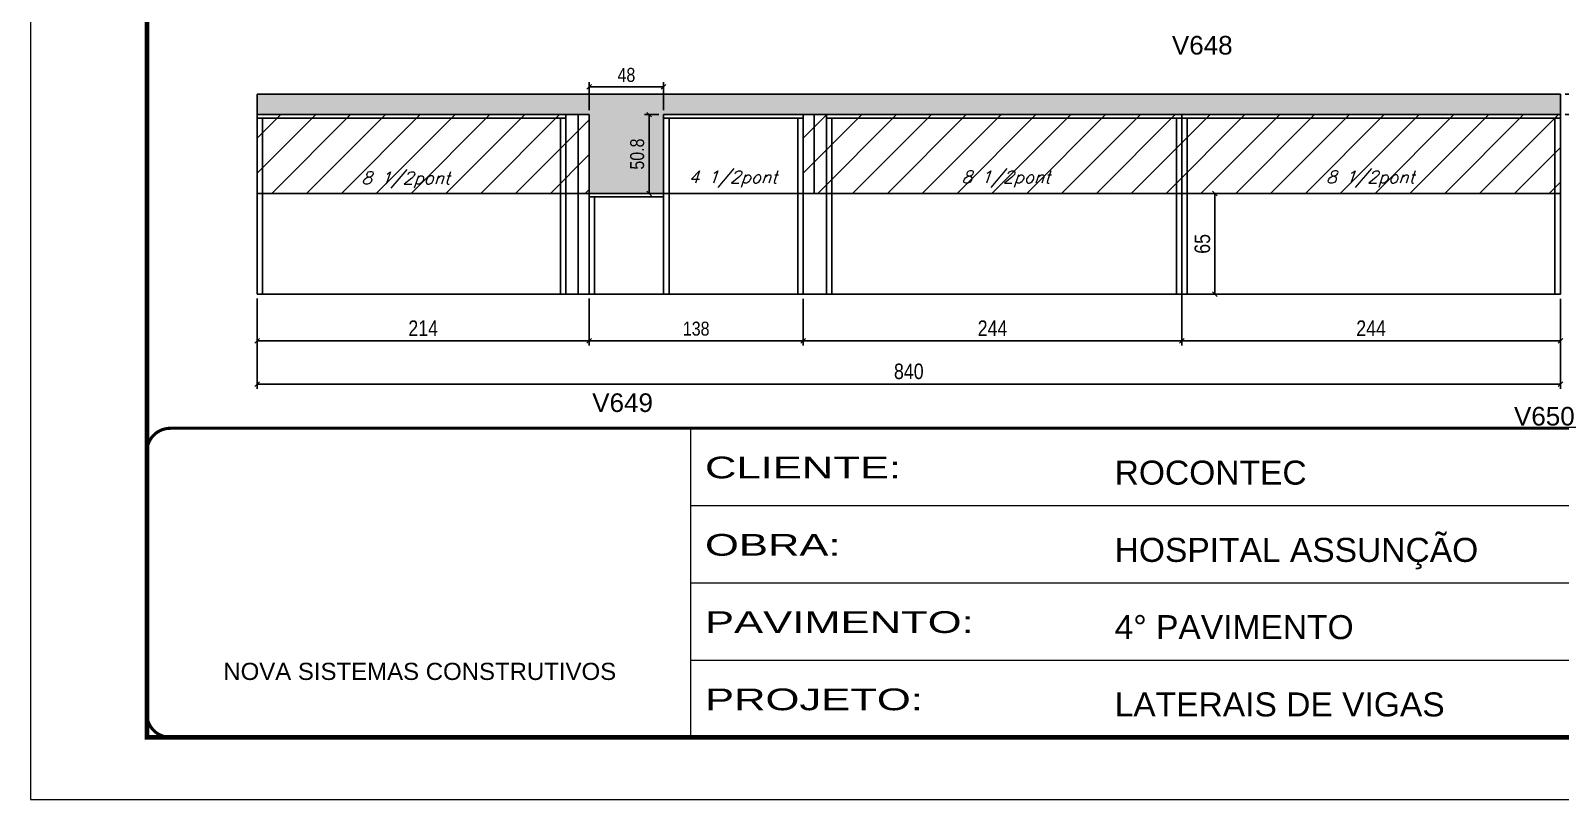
# Model space of a CAD drawing. Extents: x -20960 to -5926, y -2106 to 21915.
# Drawn here: x -9023 to -8037, y 19717 to 20212 of the extents above; entities that cross this region are included whole.
import ezdxf

# ---------------------------------------------------------------- set-up
doc = ezdxf.new("R2010")
doc.units = 0
doc.linetypes.add('CONTINUO', pattern=[0])
doc.linetypes.add('DASHED', pattern=[0.75, 0.5, -0.25])
doc.layers.add('00 - FELIPE', color=2, linetype='Continuous', plot=False)
for name, color, linetype in [('5', 5, 'Continuous'), ('COTA', 241, 'Continuous'), ('Painéis', 200, 'Continuous'), ('Reaproveitamento', 251, 'Continuous'), ('SARR_2.2x7', 40, 'Continuous'), ('SARR_3.5x7', 81, 'Continuous'), ('texto', 7, 'Continuous')]:
    doc.layers.add(name, color=color, linetype=linetype)
doc.layers.add('Folhas', color=255, linetype='Continuous', lineweight=9)
doc.layers.add('SARRAFO DE PRESSAO', color=251, linetype='DASHED', lineweight=9)
doc.styles.add('ARIAL', font='arial.ttf')
doc.styles.add('COTA TECNICA', font='techl___.ttf', dxfattribs={"height": 10})
doc.styles.add('COTA TECNICA-50', font='techl___.ttf', dxfattribs={"height": 9})
doc.styles.add('Romans', font='romans.shx')
doc.styles.get("Standard").update_dxf_attribs({"font": 'arial.ttf'})
doc.styles.add('Tecnologia', font='')
doc.styles.get('Tecnologia').set_extended_font_data('Forgotten Futurist')
doc.dimstyles.new('COTA PAINEL-50', dxfattribs={"dimtxt": 9, "dimasz": 3, "dimexe": 3, "dimexo": 3, "dimgap": 3, "dimtad": 1, "dimdec": 1, "dimzin": 12, "dimdsep": 46, "dimtxsty": 'COTA TECNICA-50', "dimblk1": 'OBLIQUE', "dimblk2": 'OBLIQUE', "dimsah": 1, "dimcen": 0.9, "dimclrd": 4, "dimclre": 4, "dimclrt": 240, "dimadec": 1, "dimazin": 3, "dimtfac": 1, "dimtdec": 1, "dimtmove": 0, "dimatfit": 3, "dimfxl": 1, "dimtolj": 1, "dimtzin": 12, "dimarcsym": 0})
doc.dimstyles.new('PAINEL', dxfattribs={"dimtxt": 10, "dimasz": 3, "dimexe": 3, "dimexo": 3, "dimgap": 3, "dimtad": 1, "dimdec": 1, "dimzin": 12, "dimdsep": 46, "dimtxsty": 'COTA TECNICA', "dimblk1": 'OBLIQUE', "dimblk2": 'OBLIQUE', "dimsah": 1, "dimcen": 0.9, "dimclrd": 4, "dimclre": 4, "dimclrt": 240, "dimadec": 1, "dimazin": 3, "dimtfac": 1, "dimtdec": 1, "dimtmove": 0, "dimatfit": 3, "dimfxl": 1, "dimtolj": 1, "dimtzin": 12, "dimarcsym": 0})

# ---------------------------------------------------------------- blocks, each defined once
blk = doc.blocks.new('_Oblique')
at = {"color": 0, "linetype": 'ByBlock', "lineweight": -2}
blk.add_line((-0.5, -0.5), (0.5, 0.5), dxfattribs=at)
blk = doc.blocks.new('*D51')
at = {"layer": 'COTA', "color": 4, "lineweight": -2, "ltscale": 25, "transparency": 16777216}
for p, q in [((-8281.51, 20104.43), (-8281.51, 20009.5)), ((-8525.53, 20039.43), (-8525.53, 20009.5)), ((-8525.53, 20012.5), (-8281.51, 20012.5))]:
    blk.add_line(p, q, dxfattribs=at)
at = {"layer": 'Defpoints', "color": 0, "ltscale": 25, "transparency": 16777216}
for p in [(-8281.51, 20107.43), (-8525.53, 20042.43), (-8281.51, 20012.5)]:
    blk.add_point(p, dxfattribs=at)
at = {"layer": 'COTA', "color": 4, "lineweight": -2, "ltscale": 25, "transparency": 16777216, "xscale": 3, "yscale": 3, "zscale": 3, "rotation": 180}
blk.add_blockref('_Oblique', (-8525.53, 20012.5), dxfattribs=at)
at = {"layer": 'COTA', "color": 4, "lineweight": -2, "ltscale": 25, "transparency": 16777216, "xscale": 3, "yscale": 3, "zscale": 3}
blk.add_blockref('_Oblique', (-8281.51, 20012.5), dxfattribs=at)
at = {"layer": 'COTA', "color": 240, "ltscale": 25, "transparency": 16777216, "insert": (-8403.52, 20020.57), "char_height": 10, "attachment_point": 5, "style": 'COTA TECNICA'}
blk.add_mtext('\\A1;244', dxfattribs=at)
blk = doc.blocks.new('*D52')
at = {"layer": 'COTA', "color": 4, "lineweight": -2, "ltscale": 25, "transparency": 16777216}
for p, q in [((-8281.51, 20104.43), (-8281.51, 20009.5)), ((-8037.51, 20039.43), (-8037.51, 20009.5)), ((-8281.51, 20012.5), (-8037.51, 20012.5))]:
    blk.add_line(p, q, dxfattribs=at)
at = {"layer": 'Defpoints', "color": 0, "ltscale": 25, "transparency": 16777216}
for p in [(-8281.51, 20107.43), (-8037.51, 20042.43), (-8037.51, 20012.5)]:
    blk.add_point(p, dxfattribs=at)
at = {"layer": 'COTA', "color": 4, "lineweight": -2, "ltscale": 25, "transparency": 16777216, "xscale": 3, "yscale": 3, "zscale": 3, "rotation": 180}
blk.add_blockref('_Oblique', (-8281.51, 20012.5), dxfattribs=at)
at = {"layer": 'COTA', "color": 4, "lineweight": -2, "ltscale": 25, "transparency": 16777216, "xscale": 3, "yscale": 3, "zscale": 3}
blk.add_blockref('_Oblique', (-8037.51, 20012.5), dxfattribs=at)
at = {"layer": 'COTA', "color": 240, "ltscale": 25, "transparency": 16777216, "insert": (-8159.51, 20020.57), "char_height": 10, "attachment_point": 5, "style": 'COTA TECNICA'}
blk.add_mtext('\\A1;244', dxfattribs=at)
blk = doc.blocks.new('*D53')
at = {"layer": 'COTA', "color": 4, "lineweight": -2, "ltscale": 25, "transparency": 16777216}
for p, q in [((-8877.46, 20039.43), (-8877.46, 19981.57)), ((-8037.48, 20039.43), (-8037.48, 19981.57)), ((-8037.48, 19984.57), (-8877.46, 19984.57))]:
    blk.add_line(p, q, dxfattribs=at)
at = {"layer": 'Defpoints', "color": 0, "ltscale": 25, "transparency": 16777216}
for p in [(-8877.46, 20042.43), (-8037.48, 20042.43), (-8877.46, 19984.57)]:
    blk.add_point(p, dxfattribs=at)
at = {"layer": 'COTA', "color": 4, "lineweight": -2, "ltscale": 25, "transparency": 16777216, "xscale": 3, "yscale": 3, "zscale": 3, "rotation": 180}
blk.add_blockref('_Oblique', (-8877.46, 19984.57), dxfattribs=at)
at = {"layer": 'COTA', "color": 4, "lineweight": -2, "ltscale": 25, "transparency": 16777216, "xscale": 3, "yscale": 3, "zscale": 3}
blk.add_blockref('_Oblique', (-8037.48, 19984.57), dxfattribs=at)
at = {"layer": 'COTA', "color": 240, "ltscale": 25, "transparency": 16777216, "insert": (-8457.47, 19992.7), "char_height": 10, "attachment_point": 5, "style": 'COTA TECNICA'}
blk.add_mtext('\\A1;840', dxfattribs=at)
blk = doc.blocks.new('*D54')
at = {"layer": 'COTA', "color": 4, "lineweight": -2, "ltscale": 25, "transparency": 16777216}
for p, q in [((-8016.65, 20171.43), (-8016.65, 20203.16)), ((-8034.51, 20171.43), (-8013.65, 20171.43)), ((-8016.65, 20158.23), (-8016.65, 20171.43)), ((-8034.51, 20158.23), (-8013.65, 20158.23))]:
    blk.add_line(p, q, dxfattribs=at)
at = {"layer": 'Defpoints', "color": 0, "ltscale": 25, "transparency": 16777216}
for p in [(-8037.51, 20171.43), (-8016.65, 20171.43), (-8037.51, 20158.23)]:
    blk.add_point(p, dxfattribs=at)
at = {"layer": 'COTA', "color": 4, "lineweight": -2, "ltscale": 25, "transparency": 16777216, "xscale": 3, "yscale": 3, "zscale": 3}
for p, rotation in [((-8016.65, 20171.43), 90), ((-8016.65, 20158.23), 270)]:
    blk.add_blockref('_Oblique', p, dxfattribs=dict(at, rotation=rotation))
at = {"layer": 'COTA', "color": 240, "ltscale": 25, "transparency": 16777216, "insert": (-8024.87, 20188.8), "char_height": 10, "attachment_point": 5, "rotation": 90, "style": 'COTA TECNICA'}
blk.add_mtext('\\A1;13.2', dxfattribs=at)
blk = doc.blocks.new('*D31')
at = {"layer": 'COTA', "color": 4, "lineweight": -2, "ltscale": 25, "transparency": 16777216}
for p, q in [((-8877.46, 20039.62), (-8877.46, 20009.5)), ((-8663.48, 20039.62), (-8663.48, 20009.5)), ((-8877.46, 20012.5), (-8663.48, 20012.5))]:
    blk.add_line(p, q, dxfattribs=at)
at = {"layer": 'Defpoints', "color": 0, "ltscale": 25, "transparency": 16777216}
for p in [(-8877.46, 20042.62), (-8663.48, 20042.62), (-8663.48, 20012.5)]:
    blk.add_point(p, dxfattribs=at)
at = {"layer": 'COTA', "color": 4, "lineweight": -2, "ltscale": 25, "transparency": 16777216, "xscale": 3, "yscale": 3, "zscale": 3, "rotation": 180}
blk.add_blockref('_Oblique', (-8877.46, 20012.5), dxfattribs=at)
at = {"layer": 'COTA', "color": 4, "lineweight": -2, "ltscale": 25, "transparency": 16777216, "xscale": 3, "yscale": 3, "zscale": 3}
blk.add_blockref('_Oblique', (-8663.48, 20012.5), dxfattribs=at)
at = {"layer": 'COTA', "color": 240, "ltscale": 25, "transparency": 16777216, "insert": (-8770.47, 20020.57), "char_height": 10, "attachment_point": 5, "style": 'COTA TECNICA'}
blk.add_mtext('\\A1;214', dxfattribs=at)
blk = doc.blocks.new('*D35')
at = {"layer": 'COTA', "color": 4, "lineweight": -2, "ltscale": 25, "transparency": 16777216}
for p, q in [((-8274.98, 20107.43), (-8257.13, 20107.43)), ((-8260.13, 20042.43), (-8260.13, 20107.43)), ((-8274.98, 20042.43), (-8257.13, 20042.43))]:
    blk.add_line(p, q, dxfattribs=at)
at = {"layer": 'Defpoints', "color": 0, "ltscale": 25, "transparency": 16777216}
for p in [(-8277.98, 20107.43), (-8260.13, 20107.43), (-8277.98, 20042.43)]:
    blk.add_point(p, dxfattribs=at)
at = {"layer": 'COTA', "color": 4, "lineweight": -2, "ltscale": 25, "transparency": 16777216, "xscale": 3, "yscale": 3, "zscale": 3}
for p, rotation in [((-8260.13, 20107.43), 90), ((-8260.13, 20042.43), 270)]:
    blk.add_blockref('_Oblique', p, dxfattribs=dict(at, rotation=rotation))
at = {"layer": 'COTA', "color": 240, "ltscale": 25, "transparency": 16777216, "insert": (-8268.24, 20074.93), "char_height": 10, "attachment_point": 5, "rotation": 90, "style": 'COTA TECNICA'}
blk.add_mtext('\\A1;65', dxfattribs=at)
blk = doc.blocks.new('9999999999')
at = {"color": 30, "linetype": 'CONTINUO'}
for p, q in [((98564.56, 34230.21), (98564.56, 34429.45)), ((98564.56, 34379.64), (99583.98, 34379.64)), ((98564.56, 34329.83), (99487.98, 34329.83)), ((98564.56, 34280.02), (99487.98, 34280.02))]:
    blk.add_line(p, q, dxfattribs=at)
at = {"color": 30, "linetype": 'CONTINUO', "const_width": 2}
blk.add_lwpolyline([(99583.98, 34230.21), (99583.98, 34414.45, 0.414214), (99568.98, 34429.45), (98228.98, 34429.45, 0.414214), (98213.98, 34414.45), (98213.98, 34245.21, 0.414214), (98228.98, 34230.21), (99583.98, 34230.21)], format="xyb", dxfattribs=at)
at = {"layer": 'Folhas'}
blk.add_lwpolyline([(98138.98, 34190.21), (99623.98, 34190.21), (99623.98, 35240.21), (98138.98, 35240.21)], close=True, dxfattribs=at)
at = {"layer": 'Folhas', "color": 30, "const_width": 3}
blk.add_lwpolyline([(98213.98, 34230.21), (99583.98, 34230.21), (99583.98, 35200.21), (98213.98, 35200.21)], close=True, dxfattribs=at)
at = {"color": 7, "linetype": 'Continuous', "ltscale": 5, "style": 'ARIAL'}
for s, height, p in [('ROCONTEC', 15.483, (98837.68, 34393.13)), ('HOSPITAL ASSUNÇÃO', 15.4829, (98837.68, 34343.32)), ('4° PAVIMENTO', 15.4829, (98837.68, 34293.51)), ('NOVA SISTEMAS CONSTRUTIVOS', 11.0592, (98263.19, 34267.21)), ('LATERAIS DE VIGAS', 15.4829, (98837.68, 34243.7))]:
    blk.add_text(s, height=height, dxfattribs=at).set_placement(p)
at = {"layer": 'Folhas', "color": 7, "style": 'Tecnologia', "width": 1.5}
for s, p in [('CLIENTE:', (98573.65, 34397.17)), ('OBRA:', (98573.65, 34347.31)), ('PAVIMENTO:', (98573.65, 34297.5)), ('PROJETO:', (98573.65, 34247.69))]:
    blk.add_text(s, height=14, dxfattribs=at).set_placement(p)
blk = doc.blocks.new('*D111')
at = {"layer": 'COTA', "color": 4, "lineweight": -2, "transparency": 16777216}
for p, q in [((-8663.48, 20039.43), (-8663.48, 20009.5)), ((-8525.53, 20039.43), (-8525.53, 20009.5)), ((-8663.48, 20012.5), (-8525.53, 20012.5))]:
    blk.add_line(p, q, dxfattribs=at)
at = {"layer": 'Defpoints', "color": 0, "transparency": 16777216}
for p in [(-8663.48, 20042.43), (-8525.53, 20042.43), (-8525.53, 20012.5)]:
    blk.add_point(p, dxfattribs=at)
at = {"layer": 'COTA', "color": 4, "lineweight": -2, "transparency": 16777216, "xscale": 3, "yscale": 3, "zscale": 3, "rotation": 180}
blk.add_blockref('_Oblique', (-8663.48, 20012.5), dxfattribs=at)
at = {"layer": 'COTA', "color": 4, "lineweight": -2, "transparency": 16777216, "xscale": 3, "yscale": 3, "zscale": 3}
blk.add_blockref('_Oblique', (-8525.53, 20012.5), dxfattribs=at)
at = {"layer": 'COTA', "color": 240, "transparency": 16777216, "insert": (-8594.51, 20020.22), "char_height": 9, "attachment_point": 5, "style": 'COTA TECNICA-50'}
blk.add_mtext('\\A1;138', dxfattribs=at)
blk = doc.blocks.new('*D115')
at = {"layer": 'COTA', "color": 4, "lineweight": -2, "transparency": 16777216}
for p, q in [((-8618.48, 20158.23), (-8627.89, 20158.23)), ((-8624.89, 20158.23), (-8624.89, 20107.43)), ((-8618.48, 20107.43), (-8627.89, 20107.43))]:
    blk.add_line(p, q, dxfattribs=at)
at = {"layer": 'Defpoints', "color": 0, "transparency": 16777216}
for p in [(-8615.48, 20158.23), (-8624.89, 20107.43), (-8615.48, 20107.43)]:
    blk.add_point(p, dxfattribs=at)
at = {"layer": 'COTA', "color": 4, "lineweight": -2, "transparency": 16777216, "xscale": 3, "yscale": 3, "zscale": 3}
for p, rotation in [((-8624.89, 20158.23), 90), ((-8624.89, 20107.43), 270)]:
    blk.add_blockref('_Oblique', p, dxfattribs=dict(at, rotation=rotation))
at = {"layer": 'COTA', "color": 240, "transparency": 16777216, "insert": (-8632.51, 20132.83), "char_height": 9, "attachment_point": 5, "rotation": 90, "style": 'COTA TECNICA-50'}
blk.add_mtext('\\A1;50.8', dxfattribs=at)
blk = doc.blocks.new('*D2120')
at = {"layer": '00 - FELIPE', "color": 4, "lineweight": -2, "transparency": 16777216}
for p, q in [((-8663.48, 20161.23), (-8663.48, 20179.24)), ((-8663.48, 20176.24), (-8615.48, 20176.24)), ((-8615.48, 20161.23), (-8615.48, 20179.24))]:
    blk.add_line(p, q, dxfattribs=at)
at = {"layer": 'Defpoints', "color": 0, "transparency": 16777216}
for p in [(-8615.48, 20176.24), (-8663.48, 20158.23), (-8615.48, 20158.23)]:
    blk.add_point(p, dxfattribs=at)
at = {"layer": '00 - FELIPE', "color": 4, "lineweight": -2, "transparency": 16777216, "xscale": 3, "yscale": 3, "zscale": 3, "rotation": 180}
blk.add_blockref('_Oblique', (-8663.48, 20176.24), dxfattribs=at)
at = {"layer": '00 - FELIPE', "color": 4, "lineweight": -2, "transparency": 16777216, "xscale": 3, "yscale": 3, "zscale": 3}
blk.add_blockref('_Oblique', (-8615.48, 20176.24), dxfattribs=at)
at = {"layer": '00 - FELIPE', "color": 240, "transparency": 16777216, "insert": (-8639.48, 20183.82), "char_height": 9, "attachment_point": 5, "style": 'COTA TECNICA-50'}
blk.add_mtext('\\A1;48', dxfattribs=at)

msp = doc.modelspace()

# ---------------------------------------------------------------- hatches: boundary and pattern name
at = {"layer": 'COTA', "linetype": 'ByBlock'}
h = msp.add_hatch(dxfattribs=at)
h.set_pattern_fill('AR-CONC', color=256, scale=0.03)
h.set_pattern_definition([(50, (-149996.0603, -11430.9587), (5.46554007, -0.47817257), [0.5715, -6.2865]), (355, (-149996.0603, -11430.9587), (-1.05730264, 5.73170536), [0.4572, -5.02921753]), (100.4514447, (-149995.605, -11430.9985), (4.40823741, 5.25353256), [0.48570026, -5.34270734]), (46.1842, (-149996.06, -11429.435), (8.13237123, -1.26126984), [0.85725, -9.42975]), (96.6355576, (-149995.383, -11429.54), (7.122124, 7.42278374), [0.7285507, -8.01406824]), (351.184151, (-149996.06, -11429.435), (7.122124, 7.42278374), [0.685799, -7.54379196]), (21, (-149995.2983, -11429.8157), (4.54843174, -3.06795595), [0.5715, -6.2865]), (326, (-149995.2983, -11429.8157), (1.85406085, 5.52563898), [0.4572, -5.0292]), (71.451445, (-149994.9193, -11430.0714), (6.40249258, 2.45768307), [0.48570026, -5.34269813]), (37.5, (-149996.0603, -11430.9587), (0.092658098, 2.536651166), [0, -4.96824, 0, -5.1054, 0, -5.04825]), (7.5, (-149996.0603, -11430.9587), (2.004589875, 3.005417245), [0, -2.91084, 0, -4.85394, 0, -1.92405]), (327.5, (-149997.7596, -11430.9587), (4.067717855, -0.17186232), [0, -1.905, 0, -5.9436, 0, -7.8867]), (317.5, (-149998.5216, -11430.9587), (4.44387544, 0.76279473), [0, -2.4765, 0, -3.94716, 0, -5.6007])])
h.paths.add_polyline_path([(-8877.46, 20158.27), (-8663.48, 20158.23), (-8663.48, 20107.43), (-8615.48, 20107.43), (-8615.48, 20158.23), (-8037.51, 20158.23), (-8037.51, 20171.43), (-8877.45, 20171.43)])
at = {"layer": 'Reaproveitamento', "ltscale": 25}
h = msp.add_hatch(dxfattribs=at)
h.set_pattern_fill('ANSI31', color=256, scale=5)
h.set_pattern_definition([(45, (-152272.978, -6194.9), (-11.2253202, 11.2253202), [])])
h.paths.add_polyline_path([(-8663.48, 20107.43), (-8663.48, 20158.23), (-8877.46, 20158.23), (-8877.46, 20107.43)])
h = msp.add_hatch(dxfattribs=at)
h.set_pattern_fill('ANSI31', color=256, scale=5)
h.set_pattern_definition([(45, (-151921.022, -6194.9), (-11.2253202, 11.2253202), [])])
h.paths.add_polyline_path([(-8525.51, 20158.23), (-8037.51, 20158.23), (-8037.51, 20107.43), (-8525.51, 20107.43)])

# ---------------------------------------------------------------- linework, layer by layer
at = {"layer": 'COTA', "linetype": 'ByBlock'}
for p, q in [((-8877.46, 20158.23), (-8877.45, 20171.43)), ((-8877.45, 20171.43), (-8037.51, 20171.43)), ((-8037.51, 20158.23), (-8037.51, 20171.43))]:
    msp.add_line(p, q, dxfattribs=at)
at = {"layer": 'Painéis', "ltscale": 25}
for p, q in [((-8877.46, 20107.43), (-8877.46, 20158.23)), ((-8877.46, 20158.23), (-8663.48, 20158.23)), ((-8663.48, 20107.43), (-8663.48, 20158.23)), ((-8615.48, 20107.43), (-8615.48, 20158.23)), ((-8525.51, 20107.43), (-8525.51, 20158.23)), ((-8281.51, 20107.43), (-8281.51, 20158.23)), ((-8037.51, 20107.43), (-8037.51, 20158.23))]:
    msp.add_line(p, q, dxfattribs=at)
at = {"layer": 'Painéis'}
for p, q in [((-8615.48, 20158.23), (-8037.51, 20158.23)), ((-8615.48, 20107.43), (-8037.51, 20107.43))]:
    msp.add_line(p, q, dxfattribs=at)
at = {"layer": 'Painéis', "ltscale": 25}
for points in [[(-8877.45, 20042.43), (-8663.48, 20042.43), (-8663.48, 20107.43), (-8877.45, 20107.43)], [(-8525.53, 20042.43), (-8663.48, 20042.43), (-8663.48, 20107.43), (-8525.53, 20107.43)], [(-8281.49, 20107.43), (-8525.53, 20107.43), (-8525.53, 20042.43), (-8281.49, 20042.43)], [(-8037.51, 20107.43), (-8281.49, 20107.43), (-8281.49, 20042.43), (-8037.51, 20042.43)]]:
    msp.add_lwpolyline(points, close=True, dxfattribs=at)
at = {"layer": 'SARR_2.2x7', "linetype": 'Continuous'}
for p, q in [((-8877.46, 20156.03), (-8678.48, 20156.03)), ((-8670.48, 20107.43), (-8670.48, 20158.23)), ((-8525.53, 20156.03), (-8615.48, 20156.03)), ((-8518.51, 20107.43), (-8518.51, 20158.23)), ((-8510.51, 20156.03), (-8281.51, 20156.03)), ((-8281.51, 20156.03), (-8037.51, 20156.03)), ((-8670.48, 20107.43), (-8670.48, 20042.43)), ((-8615.48, 20105.23), (-8663.48, 20105.23))]:
    msp.add_line(p, q, dxfattribs=at)
at = {"layer": 'SARR_3.5x7'}
for p, q in [((-8873.94, 20156.22), (-8873.94, 20042.62)), ((-8681.98, 20042.43), (-8681.98, 20156.03)), ((-8678.48, 20042.43), (-8678.48, 20158.23)), ((-8615.48, 20042.43), (-8615.48, 20158.23)), ((-8611.98, 20042.43), (-8611.98, 20156.03)), ((-8529.03, 20156.03), (-8529.03, 20042.43)), ((-8525.53, 20156.03), (-8525.53, 20042.43)), ((-8510.51, 20042.43), (-8510.51, 20158.23)), ((-8507.01, 20042.43), (-8507.01, 20156.03)), ((-8285.01, 20156.03), (-8285.01, 20042.43)), ((-8281.51, 20156.03), (-8281.51, 20042.43)), ((-8277.98, 20156.03), (-8277.98, 20042.43)), ((-8041.01, 20156.03), (-8041.01, 20042.43)), ((-8037.51, 20156.03), (-8037.51, 20042.43)), ((-8659.98, 20042.43), (-8659.98, 20105.23)), ((-8681.98, 20042.43), (-8678.48, 20042.43)), ((-8611.98, 20042.43), (-8615.48, 20042.43)), ((-8525.53, 20042.43), (-8529.03, 20042.43)), ((-8510.51, 20042.43), (-8507.01, 20042.43)), ((-8285.01, 20042.43), (-8277.98, 20042.43)), ((-8040.98, 20042.43), (-8037.48, 20042.43))]:
    msp.add_line(p, q, dxfattribs=at)

# ---------------------------------------------------------------- block references
at = {"layer": 'SARRAFO DE PRESSAO', "color": 6, "linetype": 'ByBlock'}
msp.add_blockref('9999999999', (-107162.48, -14473.39), dxfattribs=at)

# ---------------------------------------------------------------- texts
at = {"layer": '5', "linetype": 'Continuous'}
for s, p in [('V648', (-8287.9, 20197)), ('V649', (-8661.52, 19966.57)), ('V650', (-8067.42, 19957.84))]:
    msp.add_text(s, height=12, rotation=0.00004, dxfattribs=at).set_placement(p)
at = {"layer": 'texto', "color": 2, "char_height": 8, "attachment_point": 5, "style": 'Romans'}
for s, insert in [('{\\Q19;\\C256;8 1/2pont}', (-8781.76, 20116.13)), ('{\\Q19;\\C256;4 1/2pont}', (-8570.86, 20116.71)), ('{\\Q19;\\C256;8 1/2pont}', (-8394.91, 20116.71)), ('{\\Q19;\\C256;8 1/2pont}', (-8160.04, 20116.71))]:
    msp.add_mtext(s, dxfattribs=dict(at, insert=insert))

# ---------------------------------------------------------------- dimensions: what is measured, and where the dimension line sits
at = {"layer": '00 - FELIPE'}
dim = msp.add_linear_dim(base=(-8615.48, 20176.24), p1=(-8663.48, 20158.23), p2=(-8615.48, 20158.23), dimstyle='COTA PAINEL-50', dxfattribs=at)
dim.commit()
dim.dimension.update_dxf_attribs({"geometry": '*D2120', "text_midpoint": (-8639.48, 20183.82)})
at = {"layer": 'COTA', "ltscale": 25}
for base, p1, p2, picture, middle in [((-8016.65, 20171.43), (-8037.51, 20158.23), (-8037.51, 20171.43), '*D54', (-8024.87, 20188.8)), ((-8260.13, 20107.43), (-8277.98, 20042.43), (-8277.98, 20107.43), '*D35', (-8268.24, 20074.93))]:
    dim = msp.add_linear_dim(base=base, p1=p1, p2=p2, angle=90, dimstyle='PAINEL', dxfattribs=at)
    dim.commit()
    dim.dimension.update_dxf_attribs({"geometry": picture, "text_midpoint": middle})
at = {"layer": 'COTA'}
dim = msp.add_linear_dim(base=(-8624.89, 20107.43), p1=(-8615.48, 20158.23), p2=(-8615.48, 20107.43), angle=90, dimstyle='COTA PAINEL-50', dxfattribs=at)
dim.commit()
dim.dimension.update_dxf_attribs({"geometry": '*D115', "text_midpoint": (-8632.51, 20132.83)})
at = {"layer": 'COTA', "ltscale": 25}
dim = msp.add_linear_dim(base=(-8281.51, 20012.5), p1=(-8525.53, 20042.43), p2=(-8281.51, 20107.43), dimstyle='PAINEL', dxfattribs=at)
dim.commit()
dim.dimension.update_dxf_attribs({"geometry": '*D51', "text_midpoint": (-8403.52, 20012.5), "dimtype": 160})
for base, p1, p2, picture, middle in [((-8037.51, 20012.5), (-8281.51, 20107.43), (-8037.51, 20042.43), '*D52', (-8159.51, 20020.57)), ((-8877.46, 19984.57), (-8037.48, 20042.43), (-8877.46, 20042.43), '*D53', (-8457.47, 19992.7))]:
    dim = msp.add_linear_dim(base=base, p1=p1, p2=p2, dimstyle='PAINEL', dxfattribs=at)
    dim.commit()
    dim.dimension.update_dxf_attribs({"geometry": picture, "text_midpoint": middle})
dim = msp.add_linear_dim(base=(-8663.48, 20012.5), p1=(-8877.46, 20042.62), p2=(-8663.48, 20042.62), dimstyle='PAINEL', override={"dimtmove": 1}, dxfattribs=at)
dim.commit()
dim.dimension.update_dxf_attribs({"geometry": '*D31', "text_midpoint": (-8770.47, 20020.57)})
at = {"layer": 'COTA'}
dim = msp.add_linear_dim(base=(-8525.5307, 20012.5017), p1=(-8663.4839, 20042.431), p2=(-8525.5307, 20042.431), dimstyle='COTA PAINEL-50', dxfattribs=at)
dim.commit()
dim.dimension.update_dxf_attribs({"geometry": '*D111', "text_midpoint": (-8594.5073, 20020.2188)})

doc.saveas('drawing.dxf')
